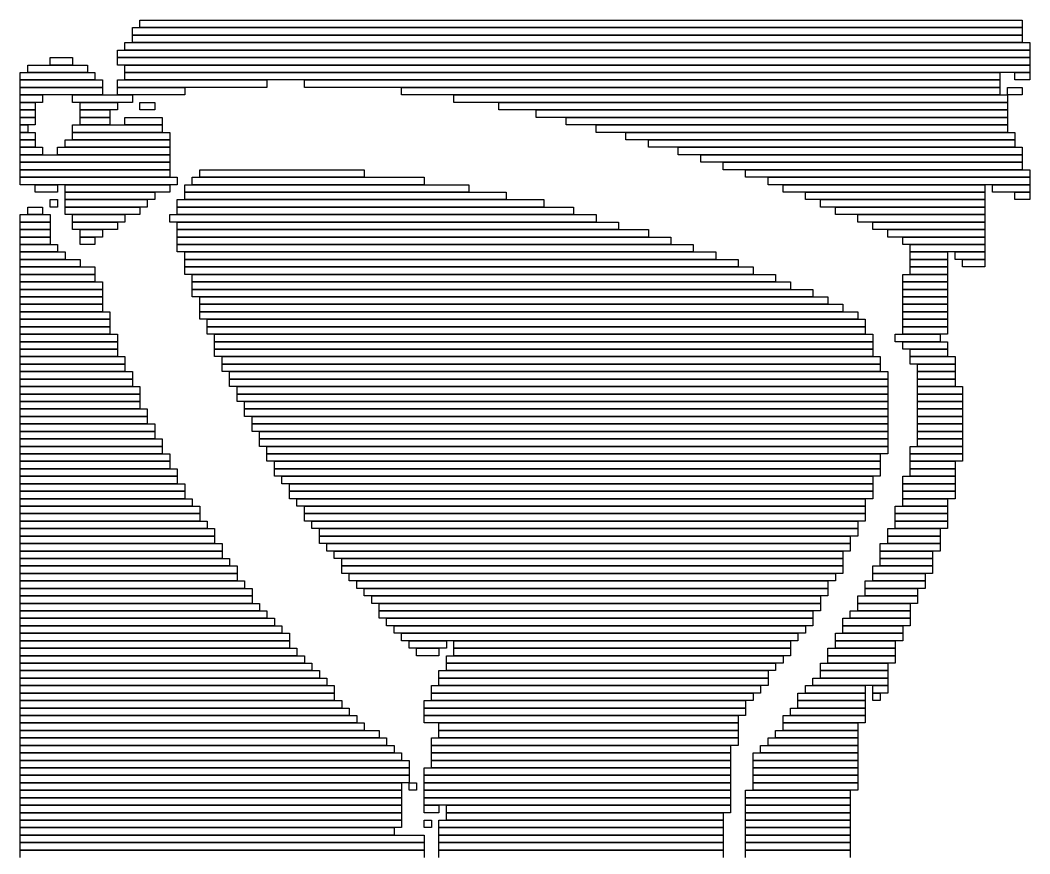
# Model space of a CAD drawing. Extents: x 440 to 575, y 411 to 633.
# Drawn here: x 440 to 575, y 521.5 to 633 of the extents above; entities that cross this region are included whole.
import ezdxf

# ---------------------------------------------------------------- set-up
doc = ezdxf.new("R2010")
doc.units = 0

msp = doc.modelspace()

# ---------------------------------------------------------------- linework, layer by layer
for p, q in [((455, 632), (574, 632)), ((455, 631), (455, 632)), ((456, 633), (574, 633)), ((456, 632), (456, 633)), ((574, 632), (456, 632)), ((574, 633), (574, 632)), ((574, 632), (574, 631)), ((574, 631), (455, 631)), ((455, 631), (574, 631)), ((455, 630), (455, 631)), ((574, 631), (574, 630)), ((454, 630), (575, 630)), ((454, 629), (454, 630)), ((574, 630), (455, 630)), ((575, 630), (575, 629)), ((444, 628), (447, 628)), ((444, 627), (444, 628)), ((447, 628), (447, 627)), ((453, 629), (575, 629)), ((453, 628), (453, 629)), ((575, 628), (453, 628)), ((453, 628), (575, 628)), ((453, 627), (453, 628)), ((575, 629), (454, 629)), ((575, 629), (575, 628)), ((575, 628), (575, 627)), ((441, 627), (449, 627)), ((441, 626), (441, 627)), ((447, 627), (444, 627)), ((449, 627), (449, 626)), ((575, 627), (453, 627)), ((454, 627), (575, 627)), ((454, 626), (454, 627)), ((575, 627), (575, 626)), ((440, 626), (450, 626)), ((440, 625), (440, 626)), ((449, 626), (441, 626)), ((450, 626), (450, 625)), ((575, 626), (454, 626)), ((454, 626), (571, 626)), ((454, 625), (454, 626)), ((571, 626), (571, 625)), ((573, 626), (575, 626)), ((573, 625), (573, 626)), ((575, 626), (575, 625)), ((450, 625), (440, 625)), ((440, 625), (451, 625)), ((440, 624), (440, 625)), ((451, 624), (440, 624)), ((440, 624), (451, 624)), ((440, 623), (440, 624)), ((451, 625), (451, 624)), ((451, 624), (451, 623)), ((453, 625), (473, 625)), ((453, 624), (453, 625)), ((473, 624), (453, 624)), ((453, 624), (462, 624)), ((453, 623), (453, 624)), ((571, 625), (454, 625)), ((462, 624), (462, 623)), ((473, 625), (473, 624)), ((478, 625), (571, 625)), ((478, 624), (478, 625)), ((571, 624), (478, 624)), ((491, 624), (571, 624)), ((491, 623), (491, 624)), ((571, 625), (571, 624)), ((571, 624), (571, 623)), ((572, 624), (574, 624)), ((572, 623), (572, 624)), ((575, 625), (573, 625)), ((574, 624), (574, 623)), ((451, 623), (440, 623)), ((440, 623), (443, 623)), ((440, 622), (440, 623)), ((443, 623), (443, 622)), ((447, 623), (455, 623)), ((447, 622), (447, 623)), ((462, 623), (453, 623)), ((455, 623), (455, 622)), ((571, 623), (491, 623)), ((498, 623), (572, 623)), ((498, 622), (498, 623)), ((574, 623), (572, 623)), ((572, 623), (572, 622)), ((443, 622), (440, 622)), ((440, 622), (442, 622)), ((440, 621), (440, 622)), ((442, 622), (442, 621)), ((455, 622), (447, 622)), ((448, 622), (453, 622)), ((448, 621), (448, 622)), ((453, 622), (453, 621)), ((456, 622), (458, 622)), ((456, 621), (456, 622)), ((458, 622), (458, 621)), ((572, 622), (498, 622)), ((504, 622), (572, 622)), ((504, 621), (504, 622)), ((572, 622), (572, 621)), ((442, 621), (440, 621)), ((440, 621), (442, 621)), ((440, 620), (440, 621)), ((442, 620), (440, 620)), ((440, 620), (442, 620)), ((440, 619), (440, 620)), ((442, 621), (442, 620)), ((442, 620), (442, 619)), ((453, 621), (448, 621)), ((448, 621), (452, 621)), ((448, 620), (448, 621)), ((452, 620), (448, 620)), ((448, 620), (452, 620)), ((448, 619), (448, 620)), ((452, 621), (452, 620)), ((452, 620), (452, 619)), ((454, 620), (459, 620)), ((454, 619), (454, 620)), ((458, 621), (456, 621)), ((459, 620), (459, 619)), ((572, 621), (504, 621)), ((509, 621), (572, 621)), ((509, 620), (509, 621)), ((572, 620), (509, 620)), ((513, 620), (572, 620)), ((513, 619), (513, 620)), ((572, 621), (572, 620)), ((572, 620), (572, 619)), ((442, 619), (440, 619)), ((440, 619), (441, 619)), ((440, 618), (440, 619)), ((441, 619), (441, 618)), ((447, 619), (459, 619)), ((447, 618), (447, 619)), ((452, 619), (448, 619)), ((459, 619), (454, 619)), ((459, 619), (459, 618)), ((572, 619), (513, 619)), ((517, 619), (572, 619)), ((517, 618), (517, 619)), ((572, 619), (572, 618)), ((441, 618), (440, 618)), ((440, 618), (442, 618)), ((440, 617), (440, 618)), ((442, 617), (440, 617)), ((440, 617), (442, 617)), ((440, 616), (440, 617)), ((442, 618), (442, 617)), ((442, 617), (442, 616)), ((446, 617), (460, 617)), ((446, 616), (446, 617)), ((459, 618), (447, 618)), ((447, 618), (460, 618)), ((447, 617), (447, 618)), ((460, 617), (447, 617)), ((460, 618), (460, 617)), ((460, 617), (460, 616)), ((572, 618), (517, 618)), ((521, 618), (573, 618)), ((521, 617), (521, 618)), ((573, 617), (521, 617)), ((524, 617), (573, 617)), ((524, 616), (524, 617)), ((573, 618), (573, 617)), ((573, 617), (573, 616)), ((442, 616), (440, 616)), ((440, 616), (443, 616)), ((440, 615), (440, 616)), ((443, 616), (443, 615)), ((445, 616), (460, 616)), ((445, 615), (445, 616)), ((460, 616), (446, 616)), ((460, 616), (460, 615)), ((573, 616), (524, 616)), ((528, 616), (574, 616)), ((528, 615), (528, 616)), ((574, 616), (574, 615)), ((443, 615), (440, 615)), ((440, 615), (460, 615)), ((440, 614), (440, 615)), ((460, 615), (445, 615)), ((460, 615), (460, 614)), ((574, 615), (528, 615)), ((531, 615), (574, 615)), ((531, 614), (531, 615)), ((574, 615), (574, 614)), ((460, 614), (440, 614)), ((440, 614), (460, 614)), ((440, 613), (440, 614)), ((460, 613), (440, 613)), ((440, 613), (460, 613)), ((440, 612), (440, 613)), ((460, 614), (460, 613)), ((460, 613), (460, 612)), ((464, 613), (486, 613)), ((464, 612), (464, 613)), ((486, 613), (486, 612)), ((574, 614), (531, 614)), ((534, 614), (574, 614)), ((534, 613), (534, 614)), ((574, 613), (534, 613)), ((537, 613), (575, 613)), ((537, 612), (537, 613)), ((574, 614), (574, 613)), ((575, 613), (575, 612)), ((460, 612), (440, 612)), ((440, 612), (461, 612)), ((440, 611), (440, 612)), ((461, 612), (461, 611)), ((463, 612), (494, 612)), ((463, 611), (463, 612)), ((486, 612), (464, 612)), ((494, 612), (494, 611)), ((575, 612), (537, 612)), ((540, 612), (575, 612)), ((540, 611), (540, 612)), ((575, 612), (575, 611)), ((461, 611), (440, 611)), ((442, 611), (445, 611)), ((442, 610), (442, 611)), ((445, 611), (445, 610)), ((446, 611), (460, 611)), ((446, 610), (446, 611)), ((460, 611), (460, 610)), ((462, 611), (500, 611)), ((462, 610), (462, 611)), ((494, 611), (463, 611)), ((500, 611), (500, 610)), ((575, 611), (540, 611)), ((542, 611), (569, 611)), ((542, 610), (542, 611)), ((569, 611), (569, 610)), ((570, 611), (575, 611)), ((570, 610), (570, 611)), ((575, 611), (575, 610)), ((445, 610), (442, 610)), ((444, 609), (445, 609)), ((444, 608), (444, 609)), ((445, 609), (445, 608)), ((460, 610), (446, 610)), ((446, 610), (458, 610)), ((446, 609), (446, 610)), ((458, 609), (446, 609)), ((446, 609), (457, 609)), ((446, 608), (446, 609)), ((457, 609), (457, 608)), ((458, 610), (458, 609)), ((461, 609), (510, 609)), ((461, 608), (461, 609)), ((500, 610), (462, 610)), ((462, 610), (505, 610)), ((462, 609), (462, 610)), ((505, 609), (462, 609)), ((505, 610), (505, 609)), ((510, 609), (510, 608)), ((569, 610), (542, 610)), ((545, 610), (569, 610)), ((545, 609), (545, 610)), ((569, 609), (545, 609)), ((547, 609), (569, 609)), ((547, 608), (547, 609)), ((569, 610), (569, 609)), ((569, 609), (569, 608)), ((575, 610), (570, 610)), ((573, 610), (575, 610)), ((573, 609), (573, 610)), ((575, 609), (573, 609)), ((575, 610), (575, 609)), ((441, 608), (443, 608)), ((441, 607), (441, 608)), ((443, 608), (443, 607)), ((445, 608), (444, 608)), ((457, 608), (446, 608)), ((446, 608), (456, 608)), ((446, 607), (446, 608)), ((456, 608), (456, 607)), ((510, 608), (461, 608)), ((461, 608), (514, 608)), ((461, 607), (461, 608)), ((514, 608), (514, 607)), ((569, 608), (547, 608)), ((549, 608), (569, 608)), ((549, 607), (549, 608)), ((569, 608), (569, 607)), ((440, 607), (444, 607)), ((440, 606), (440, 607)), ((443, 607), (441, 607)), ((444, 607), (444, 606)), ((456, 607), (446, 607)), ((447, 607), (454, 607)), ((447, 606), (447, 607)), ((454, 607), (454, 606)), ((460, 607), (517, 607)), ((460, 606), (460, 607)), ((514, 607), (461, 607)), ((517, 607), (517, 606)), ((569, 607), (549, 607)), ((552, 607), (569, 607)), ((552, 606), (552, 607)), ((569, 607), (569, 606)), ((444, 606), (440, 606)), ((440, 606), (444, 606)), ((440, 605), (440, 606)), ((444, 605), (440, 605)), ((440, 605), (444, 605)), ((440, 604), (440, 605)), ((444, 606), (444, 605)), ((444, 605), (444, 604)), ((454, 606), (447, 606)), ((447, 606), (453, 606)), ((447, 605), (447, 606)), ((453, 605), (447, 605)), ((448, 605), (451, 605)), ((448, 604), (448, 605)), ((451, 605), (451, 604)), ((453, 606), (453, 605)), ((517, 606), (460, 606)), ((461, 606), (520, 606)), ((461, 605), (461, 606)), ((520, 605), (461, 605)), ((461, 605), (524, 605)), ((461, 604), (461, 605)), ((520, 606), (520, 605)), ((524, 605), (524, 604)), ((569, 606), (552, 606)), ((554, 606), (569, 606)), ((554, 605), (554, 606)), ((569, 605), (554, 605)), ((556, 605), (569, 605)), ((556, 604), (556, 605)), ((569, 606), (569, 605)), ((569, 605), (569, 604)), ((444, 604), (440, 604)), ((440, 604), (444, 604)), ((440, 603), (440, 604)), ((444, 604), (444, 603)), ((451, 604), (448, 604)), ((448, 604), (450, 604)), ((448, 603), (448, 604)), ((450, 604), (450, 603)), ((524, 604), (461, 604)), ((461, 604), (527, 604)), ((461, 603), (461, 604)), ((527, 604), (527, 603)), ((569, 604), (556, 604)), ((558, 604), (569, 604)), ((558, 603), (558, 604)), ((569, 604), (569, 603)), ((444, 603), (440, 603)), ((440, 603), (445, 603)), ((440, 602), (440, 603)), ((445, 603), (445, 602)), ((450, 603), (448, 603)), ((527, 603), (461, 603)), ((461, 603), (530, 603)), ((461, 602), (461, 603)), ((530, 603), (530, 602)), ((569, 603), (558, 603)), ((559, 603), (569, 603)), ((559, 602), (559, 603)), ((569, 603), (569, 602)), ((445, 602), (440, 602)), ((440, 602), (446, 602)), ((440, 601), (440, 602)), ((446, 601), (440, 601)), ((440, 601), (448, 601)), ((440, 600), (440, 601)), ((446, 602), (446, 601)), ((448, 601), (448, 600)), ((530, 602), (461, 602)), ((462, 602), (533, 602)), ((462, 601), (462, 602)), ((533, 601), (462, 601)), ((462, 601), (536, 601)), ((462, 600), (462, 601)), ((533, 602), (533, 601)), ((536, 601), (536, 600)), ((569, 602), (559, 602)), ((559, 602), (564, 602)), ((559, 601), (559, 602)), ((564, 601), (559, 601)), ((559, 601), (564, 601)), ((559, 600), (559, 601)), ((564, 602), (564, 601)), ((564, 601), (564, 600)), ((565, 602), (569, 602)), ((565, 601), (565, 602)), ((569, 601), (565, 601)), ((566, 601), (569, 601)), ((566, 600), (566, 601)), ((569, 602), (569, 601)), ((569, 601), (569, 600)), ((448, 600), (440, 600)), ((440, 600), (450, 600)), ((440, 599), (440, 600)), ((450, 600), (450, 599)), ((536, 600), (462, 600)), ((462, 600), (538, 600)), ((462, 599), (462, 600)), ((538, 600), (538, 599)), ((564, 600), (559, 600)), ((559, 600), (564, 600)), ((559, 599), (559, 600)), ((564, 600), (564, 599)), ((569, 600), (566, 600)), ((450, 599), (440, 599)), ((440, 599), (450, 599)), ((440, 598), (440, 599)), ((450, 599), (450, 598)), ((538, 599), (462, 599)), ((463, 599), (541, 599)), ((463, 598), (463, 599)), ((541, 599), (541, 598)), ((558, 599), (564, 599)), ((558, 598), (558, 599)), ((564, 599), (559, 599)), ((564, 599), (564, 598)), ((450, 598), (440, 598)), ((440, 598), (451, 598)), ((440, 597), (440, 598)), ((451, 597), (440, 597)), ((440, 597), (451, 597)), ((440, 596), (440, 597)), ((451, 598), (451, 597)), ((451, 597), (451, 596)), ((541, 598), (463, 598)), ((463, 598), (543, 598)), ((463, 597), (463, 598)), ((543, 597), (463, 597)), ((463, 597), (546, 597)), ((463, 596), (463, 597)), ((543, 598), (543, 597)), ((546, 597), (546, 596)), ((564, 598), (558, 598)), ((558, 598), (564, 598)), ((558, 597), (558, 598)), ((564, 597), (558, 597)), ((558, 597), (564, 597)), ((558, 596), (558, 597)), ((564, 598), (564, 597)), ((564, 597), (564, 596)), ((451, 596), (440, 596)), ((440, 596), (451, 596)), ((440, 595), (440, 596)), ((451, 596), (451, 595)), ((546, 596), (463, 596)), ((464, 596), (548, 596)), ((464, 595), (464, 596)), ((548, 596), (548, 595)), ((564, 596), (558, 596)), ((558, 596), (564, 596)), ((558, 595), (558, 596)), ((564, 596), (564, 595)), ((451, 595), (440, 595)), ((440, 595), (451, 595)), ((440, 594), (440, 595)), ((451, 595), (451, 594)), ((548, 595), (464, 595)), ((464, 595), (550, 595)), ((464, 594), (464, 595)), ((550, 595), (550, 594)), ((564, 595), (558, 595)), ((558, 595), (564, 595)), ((558, 594), (558, 595)), ((564, 595), (564, 594)), ((451, 594), (440, 594)), ((440, 594), (452, 594)), ((440, 593), (440, 594)), ((452, 593), (440, 593)), ((440, 593), (452, 593)), ((440, 592), (440, 593)), ((452, 594), (452, 593)), ((452, 593), (452, 592)), ((550, 594), (464, 594)), ((464, 594), (552, 594)), ((464, 593), (464, 594)), ((552, 593), (464, 593)), ((465, 593), (553, 593)), ((465, 592), (465, 593)), ((552, 594), (552, 593)), ((553, 593), (553, 592)), ((564, 594), (558, 594)), ((558, 594), (564, 594)), ((558, 593), (558, 594)), ((564, 593), (558, 593)), ((558, 593), (564, 593)), ((558, 592), (558, 593)), ((564, 594), (564, 593)), ((564, 593), (564, 592)), ((452, 592), (440, 592)), ((440, 592), (452, 592)), ((440, 591), (440, 592)), ((452, 592), (452, 591)), ((553, 592), (465, 592)), ((465, 592), (553, 592)), ((465, 591), (465, 592)), ((553, 592), (553, 591)), ((564, 592), (558, 592)), ((558, 592), (564, 592)), ((558, 591), (558, 592)), ((564, 592), (564, 591)), ((452, 591), (440, 591)), ((440, 591), (453, 591)), ((440, 590), (440, 591)), ((453, 590), (440, 590)), ((440, 590), (453, 590)), ((440, 589), (440, 590)), ((453, 591), (453, 590)), ((453, 590), (453, 589)), ((553, 591), (465, 591)), ((466, 591), (554, 591)), ((466, 590), (466, 591)), ((554, 590), (466, 590)), ((466, 590), (554, 590)), ((466, 589), (466, 590)), ((554, 591), (554, 590)), ((554, 590), (554, 589)), ((557, 591), (563, 591)), ((557, 590), (557, 591)), ((563, 590), (557, 590)), ((564, 591), (558, 591)), ((558, 590), (564, 590)), ((558, 589), (558, 590)), ((563, 591), (563, 590)), ((564, 590), (564, 589)), ((453, 589), (440, 589)), ((440, 589), (453, 589)), ((440, 588), (440, 589)), ((453, 589), (453, 588)), ((554, 589), (466, 589)), ((466, 589), (554, 589)), ((466, 588), (466, 589)), ((554, 589), (554, 588)), ((564, 589), (558, 589)), ((559, 589), (564, 589)), ((559, 588), (559, 589)), ((564, 589), (564, 588)), ((453, 588), (440, 588)), ((440, 588), (454, 588)), ((440, 587), (440, 588)), ((454, 588), (454, 587)), ((554, 588), (466, 588)), ((467, 588), (555, 588)), ((467, 587), (467, 588)), ((555, 588), (555, 587)), ((564, 588), (559, 588)), ((559, 588), (565, 588)), ((559, 587), (559, 588)), ((565, 588), (565, 587)), ((454, 587), (440, 587)), ((440, 587), (454, 587)), ((440, 586), (440, 587)), ((454, 586), (440, 586)), ((440, 586), (455, 586)), ((440, 585), (440, 586)), ((454, 587), (454, 586)), ((455, 586), (455, 585)), ((555, 587), (467, 587)), ((467, 587), (555, 587)), ((467, 586), (467, 587)), ((555, 586), (467, 586)), ((468, 586), (556, 586)), ((468, 585), (468, 586)), ((555, 587), (555, 586)), ((556, 586), (556, 585)), ((565, 587), (559, 587)), ((560, 587), (565, 587)), ((560, 586), (560, 587)), ((565, 586), (560, 586)), ((560, 586), (565, 586)), ((560, 585), (560, 586)), ((565, 587), (565, 586)), ((565, 586), (565, 585)), ((455, 585), (440, 585)), ((440, 585), (455, 585)), ((440, 584), (440, 585)), ((455, 585), (455, 584)), ((556, 585), (468, 585)), ((468, 585), (556, 585)), ((468, 584), (468, 585)), ((556, 585), (556, 584)), ((565, 585), (560, 585)), ((560, 585), (565, 585)), ((560, 584), (560, 585)), ((565, 585), (565, 584)), ((455, 584), (440, 584)), ((440, 584), (456, 584)), ((440, 583), (440, 584)), ((456, 584), (456, 583)), ((556, 584), (468, 584)), ((469, 584), (556, 584)), ((469, 583), (469, 584)), ((556, 584), (556, 583)), ((565, 584), (560, 584)), ((560, 584), (566, 584)), ((560, 583), (560, 584)), ((566, 584), (566, 583)), ((456, 583), (440, 583)), ((440, 583), (456, 583)), ((440, 582), (440, 583)), ((456, 582), (440, 582)), ((440, 582), (456, 582)), ((440, 581), (440, 582)), ((456, 583), (456, 582)), ((456, 582), (456, 581)), ((556, 583), (469, 583)), ((469, 583), (556, 583)), ((469, 582), (469, 583)), ((556, 582), (469, 582)), ((470, 582), (556, 582)), ((470, 581), (470, 582)), ((556, 583), (556, 582)), ((556, 582), (556, 581)), ((566, 583), (560, 583)), ((560, 583), (566, 583)), ((560, 582), (560, 583)), ((566, 582), (560, 582)), ((560, 582), (566, 582)), ((560, 581), (560, 582)), ((566, 583), (566, 582)), ((566, 582), (566, 581)), ((456, 581), (440, 581)), ((440, 581), (457, 581)), ((440, 580), (440, 581)), ((457, 581), (457, 580)), ((556, 581), (470, 581)), ((470, 581), (556, 581)), ((470, 580), (470, 581)), ((556, 581), (556, 580)), ((566, 581), (560, 581)), ((560, 581), (566, 581)), ((560, 580), (560, 581)), ((566, 581), (566, 580)), ((457, 580), (440, 580)), ((440, 580), (457, 580)), ((440, 579), (440, 580)), ((457, 580), (457, 579)), ((556, 580), (470, 580)), ((471, 580), (556, 580)), ((471, 579), (471, 580)), ((556, 580), (556, 579)), ((566, 580), (560, 580)), ((560, 580), (566, 580)), ((560, 579), (560, 580)), ((566, 580), (566, 579)), ((457, 579), (440, 579)), ((440, 579), (458, 579)), ((440, 578), (440, 579)), ((458, 578), (440, 578)), ((440, 578), (458, 578)), ((440, 577), (440, 578)), ((458, 579), (458, 578)), ((458, 578), (458, 577)), ((556, 579), (471, 579)), ((471, 579), (556, 579)), ((471, 578), (471, 579)), ((556, 578), (471, 578)), ((472, 578), (556, 578)), ((472, 577), (472, 578)), ((556, 579), (556, 578)), ((556, 578), (556, 577)), ((566, 579), (560, 579)), ((560, 579), (566, 579)), ((560, 578), (560, 579)), ((566, 578), (560, 578)), ((560, 578), (566, 578)), ((560, 577), (560, 578)), ((566, 579), (566, 578)), ((566, 578), (566, 577)), ((458, 577), (440, 577)), ((440, 577), (459, 577)), ((440, 576), (440, 577)), ((459, 577), (459, 576)), ((556, 577), (472, 577)), ((472, 577), (556, 577)), ((472, 576), (472, 577)), ((556, 577), (556, 576)), ((566, 577), (560, 577)), ((560, 577), (566, 577)), ((560, 576), (560, 577)), ((566, 577), (566, 576)), ((459, 576), (440, 576)), ((440, 576), (459, 576)), ((440, 575), (440, 576)), ((459, 576), (459, 575)), ((556, 576), (472, 576)), ((473, 576), (556, 576)), ((473, 575), (473, 576)), ((556, 576), (556, 575)), ((559, 576), (566, 576)), ((559, 575), (559, 576)), ((566, 576), (560, 576)), ((566, 576), (566, 575)), ((459, 575), (440, 575)), ((440, 575), (460, 575)), ((440, 574), (440, 575)), ((460, 574), (440, 574)), ((440, 574), (460, 574)), ((440, 573), (440, 574)), ((460, 575), (460, 574)), ((460, 574), (460, 573)), ((556, 575), (473, 575)), ((473, 575), (555, 575)), ((473, 574), (473, 575)), ((555, 574), (473, 574)), ((474, 574), (555, 574)), ((474, 573), (474, 574)), ((555, 575), (555, 574)), ((555, 574), (555, 573)), ((566, 575), (559, 575)), ((559, 575), (566, 575)), ((559, 574), (559, 575)), ((566, 574), (559, 574)), ((559, 574), (565, 574)), ((559, 573), (559, 574)), ((565, 574), (565, 573)), ((566, 575), (566, 574)), ((460, 573), (440, 573)), ((440, 573), (461, 573)), ((440, 572), (440, 573)), ((461, 573), (461, 572)), ((555, 573), (474, 573)), ((474, 573), (555, 573)), ((474, 572), (474, 573)), ((555, 573), (555, 572)), ((565, 573), (559, 573)), ((559, 573), (565, 573)), ((559, 572), (559, 573)), ((565, 573), (565, 572)), ((461, 572), (440, 572)), ((440, 572), (461, 572)), ((440, 571), (440, 572)), ((461, 572), (461, 571)), ((555, 572), (474, 572)), ((475, 572), (554, 572)), ((475, 571), (475, 572)), ((554, 572), (554, 571)), ((558, 572), (565, 572)), ((558, 571), (558, 572)), ((565, 572), (559, 572)), ((565, 572), (565, 571)), ((461, 571), (440, 571)), ((440, 571), (462, 571)), ((440, 570), (440, 571)), ((462, 570), (440, 570)), ((440, 570), (462, 570)), ((440, 569), (440, 570)), ((462, 571), (462, 570)), ((462, 570), (462, 569)), ((554, 571), (475, 571)), ((476, 571), (554, 571)), ((476, 570), (476, 571)), ((554, 570), (476, 570)), ((476, 570), (554, 570)), ((476, 569), (476, 570)), ((554, 571), (554, 570)), ((554, 570), (554, 569)), ((565, 571), (558, 571)), ((558, 571), (565, 571)), ((558, 570), (558, 571)), ((565, 570), (558, 570)), ((558, 570), (565, 570)), ((558, 569), (558, 570)), ((565, 571), (565, 570)), ((565, 570), (565, 569)), ((462, 569), (440, 569)), ((440, 569), (463, 569)), ((440, 568), (440, 569)), ((463, 569), (463, 568)), ((554, 569), (476, 569)), ((477, 569), (553, 569)), ((477, 568), (477, 569)), ((553, 569), (553, 568)), ((565, 569), (558, 569)), ((558, 569), (564, 569)), ((558, 568), (558, 569)), ((564, 569), (564, 568)), ((463, 568), (440, 568)), ((440, 568), (464, 568)), ((440, 567), (440, 568)), ((464, 567), (440, 567)), ((440, 567), (464, 567)), ((440, 566), (440, 567)), ((464, 568), (464, 567)), ((464, 567), (464, 566)), ((553, 568), (477, 568)), ((478, 568), (553, 568)), ((478, 567), (478, 568)), ((553, 567), (478, 567)), ((478, 567), (553, 567)), ((478, 566), (478, 567)), ((553, 568), (553, 567)), ((553, 567), (553, 566)), ((557, 568), (564, 568)), ((557, 567), (557, 568)), ((564, 567), (557, 567)), ((557, 567), (564, 567)), ((557, 566), (557, 567)), ((564, 568), (558, 568)), ((564, 568), (564, 567)), ((564, 567), (564, 566)), ((464, 566), (440, 566)), ((440, 566), (465, 566)), ((440, 565), (440, 566)), ((465, 566), (465, 565)), ((553, 566), (478, 566)), ((479, 566), (552, 566)), ((479, 565), (479, 566)), ((552, 566), (552, 565)), ((564, 566), (557, 566)), ((557, 566), (564, 566)), ((557, 565), (557, 566)), ((564, 566), (564, 565)), ((465, 565), (440, 565)), ((440, 565), (466, 565)), ((440, 564), (440, 565)), ((466, 565), (466, 564)), ((552, 565), (479, 565)), ((480, 565), (552, 565)), ((480, 564), (480, 565)), ((552, 565), (552, 564)), ((556, 565), (563, 565)), ((556, 564), (556, 565)), ((564, 565), (557, 565)), ((563, 565), (563, 564)), ((466, 564), (440, 564)), ((440, 564), (466, 564)), ((440, 563), (440, 564)), ((466, 563), (440, 563)), ((440, 563), (467, 563)), ((440, 562), (440, 563)), ((466, 564), (466, 563)), ((467, 563), (467, 562)), ((552, 564), (480, 564)), ((480, 564), (551, 564)), ((480, 563), (480, 564)), ((551, 563), (480, 563)), ((481, 563), (551, 563)), ((481, 562), (481, 563)), ((551, 564), (551, 563)), ((551, 563), (551, 562)), ((555, 563), (563, 563)), ((555, 562), (555, 563)), ((563, 564), (556, 564)), ((556, 564), (563, 564)), ((556, 563), (556, 564)), ((563, 563), (556, 563)), ((563, 564), (563, 563)), ((563, 563), (563, 562)), ((467, 562), (440, 562)), ((440, 562), (467, 562)), ((440, 561), (440, 562)), ((467, 562), (467, 561)), ((551, 562), (481, 562)), ((482, 562), (550, 562)), ((482, 561), (482, 562)), ((550, 562), (550, 561)), ((563, 562), (555, 562)), ((555, 562), (562, 562)), ((555, 561), (555, 562)), ((562, 562), (562, 561)), ((467, 561), (440, 561)), ((440, 561), (468, 561)), ((440, 560), (440, 561)), ((468, 561), (468, 560)), ((550, 561), (482, 561)), ((483, 561), (550, 561)), ((483, 560), (483, 561)), ((550, 561), (550, 560)), ((562, 561), (555, 561)), ((555, 561), (562, 561)), ((555, 560), (555, 561)), ((562, 561), (562, 560)), ((468, 560), (440, 560)), ((440, 560), (469, 560)), ((440, 559), (440, 560)), ((469, 559), (440, 559)), ((440, 559), (469, 559)), ((440, 558), (440, 559)), ((469, 560), (469, 559)), ((469, 559), (469, 558)), ((550, 560), (483, 560)), ((483, 560), (550, 560)), ((483, 559), (483, 560)), ((550, 559), (483, 559)), ((484, 559), (549, 559)), ((484, 558), (484, 559)), ((549, 559), (549, 558)), ((550, 560), (550, 559)), ((554, 560), (562, 560)), ((554, 559), (554, 560)), ((562, 559), (554, 559)), ((554, 559), (561, 559)), ((554, 558), (554, 559)), ((562, 560), (555, 560)), ((561, 559), (561, 558)), ((562, 560), (562, 559)), ((469, 558), (440, 558)), ((440, 558), (470, 558)), ((440, 557), (440, 558)), ((470, 558), (470, 557)), ((549, 558), (484, 558)), ((485, 558), (548, 558)), ((485, 557), (485, 558)), ((548, 558), (548, 557)), ((553, 558), (561, 558)), ((553, 557), (553, 558)), ((561, 558), (554, 558)), ((561, 558), (561, 557)), ((470, 557), (440, 557)), ((440, 557), (471, 557)), ((440, 556), (440, 557)), ((471, 557), (471, 556)), ((548, 557), (485, 557)), ((486, 557), (548, 557)), ((486, 556), (486, 557)), ((548, 557), (548, 556)), ((561, 557), (553, 557)), ((553, 557), (560, 557)), ((553, 556), (553, 557)), ((560, 557), (560, 556)), ((471, 556), (440, 556)), ((440, 556), (471, 556)), ((440, 555), (440, 556)), ((471, 555), (440, 555)), ((440, 555), (472, 555)), ((440, 554), (440, 555)), ((471, 556), (471, 555)), ((472, 555), (472, 554)), ((548, 556), (486, 556)), ((487, 556), (547, 556)), ((487, 555), (487, 556)), ((547, 555), (487, 555)), ((488, 555), (547, 555)), ((488, 554), (488, 555)), ((547, 556), (547, 555)), ((547, 555), (547, 554)), ((552, 556), (560, 556)), ((552, 555), (552, 556)), ((560, 555), (552, 555)), ((552, 555), (559, 555)), ((552, 554), (552, 555)), ((560, 556), (553, 556)), ((559, 555), (559, 554)), ((560, 556), (560, 555)), ((472, 554), (440, 554)), ((440, 554), (473, 554)), ((440, 553), (440, 554)), ((473, 554), (473, 553)), ((547, 554), (488, 554)), ((488, 554), (546, 554)), ((488, 553), (488, 554)), ((546, 554), (546, 553)), ((551, 554), (559, 554)), ((551, 553), (551, 554)), ((559, 554), (552, 554)), ((559, 554), (559, 553)), ((473, 553), (440, 553)), ((440, 553), (474, 553)), ((440, 552), (440, 553)), ((474, 553), (474, 552)), ((546, 553), (488, 553)), ((489, 553), (546, 553)), ((489, 552), (489, 553)), ((546, 553), (546, 552)), ((550, 553), (559, 553)), ((550, 552), (550, 553)), ((559, 553), (551, 553)), ((559, 553), (559, 552)), ((474, 552), (440, 552)), ((440, 552), (475, 552)), ((440, 551), (440, 552)), ((475, 551), (440, 551)), ((440, 551), (476, 551)), ((440, 550), (440, 551)), ((475, 552), (475, 551)), ((476, 551), (476, 550)), ((546, 552), (489, 552)), ((490, 552), (545, 552)), ((490, 551), (490, 552)), ((545, 551), (490, 551)), ((491, 551), (544, 551)), ((491, 550), (491, 551)), ((544, 551), (544, 550)), ((545, 552), (545, 551)), ((549, 551), (558, 551)), ((549, 550), (549, 551)), ((559, 552), (550, 552)), ((550, 552), (558, 552)), ((550, 551), (550, 552)), ((558, 551), (550, 551)), ((558, 552), (558, 551)), ((558, 551), (558, 550)), ((476, 550), (440, 550)), ((440, 550), (476, 550)), ((440, 549), (440, 550)), ((476, 550), (476, 549)), ((544, 550), (491, 550)), ((492, 550), (497, 550)), ((492, 549), (492, 550)), ((497, 550), (497, 549)), ((498, 550), (543, 550)), ((498, 549), (498, 550)), ((543, 550), (543, 549)), ((558, 550), (549, 550)), ((549, 550), (557, 550)), ((549, 549), (549, 550)), ((557, 550), (557, 549)), ((476, 549), (440, 549)), ((440, 549), (477, 549)), ((440, 548), (440, 549)), ((477, 549), (477, 548)), ((497, 549), (492, 549)), ((493, 549), (496, 549)), ((493, 548), (493, 549)), ((496, 549), (496, 548)), ((543, 549), (498, 549)), ((498, 549), (543, 549)), ((498, 548), (498, 549)), ((543, 549), (543, 548)), ((548, 549), (557, 549)), ((548, 548), (548, 549)), ((557, 549), (549, 549)), ((557, 549), (557, 548)), ((477, 548), (440, 548)), ((440, 548), (478, 548)), ((440, 547), (440, 548)), ((478, 547), (440, 547)), ((440, 547), (479, 547)), ((440, 546), (440, 547)), ((478, 548), (478, 547)), ((479, 547), (479, 546)), ((496, 548), (493, 548)), ((497, 548), (542, 548)), ((497, 547), (497, 548)), ((542, 547), (497, 547)), ((497, 547), (541, 547)), ((497, 546), (497, 547)), ((543, 548), (498, 548)), ((541, 547), (541, 546)), ((542, 548), (542, 547)), ((547, 547), (556, 547)), ((547, 546), (547, 547)), ((557, 548), (548, 548)), ((548, 548), (557, 548)), ((548, 547), (548, 548)), ((557, 547), (548, 547)), ((556, 547), (556, 546)), ((557, 548), (557, 547)), ((479, 546), (440, 546)), ((440, 546), (480, 546)), ((440, 545), (440, 546)), ((480, 546), (480, 545)), ((496, 546), (540, 546)), ((496, 545), (496, 546)), ((541, 546), (497, 546)), ((540, 546), (540, 545)), ((556, 546), (547, 546)), ((547, 546), (556, 546)), ((547, 545), (547, 546)), ((556, 546), (556, 545)), ((480, 545), (440, 545)), ((440, 545), (481, 545)), ((440, 544), (440, 545)), ((481, 545), (481, 544)), ((540, 545), (496, 545)), ((496, 545), (540, 545)), ((496, 544), (496, 545)), ((540, 545), (540, 544)), ((546, 545), (556, 545)), ((546, 544), (546, 545)), ((556, 545), (547, 545)), ((556, 545), (556, 544)), ((481, 544), (440, 544)), ((440, 544), (482, 544)), ((440, 543), (440, 544)), ((482, 543), (440, 543)), ((440, 543), (482, 543)), ((440, 542), (440, 543)), ((482, 544), (482, 543)), ((482, 543), (482, 542)), ((495, 544), (539, 544)), ((495, 543), (495, 544)), ((539, 543), (495, 543)), ((495, 543), (538, 543)), ((495, 542), (495, 543)), ((540, 544), (496, 544)), ((538, 543), (538, 542)), ((539, 544), (539, 543)), ((544, 543), (553, 543)), ((544, 542), (544, 543)), ((545, 544), (553, 544)), ((545, 543), (545, 544)), ((553, 543), (545, 543)), ((556, 544), (546, 544)), ((553, 544), (553, 543)), ((553, 543), (553, 542)), ((554, 544), (556, 544)), ((554, 543), (554, 544)), ((556, 543), (554, 543)), ((554, 543), (555, 543)), ((554, 542), (554, 543)), ((555, 543), (555, 542)), ((556, 544), (556, 543)), ((482, 542), (440, 542)), ((440, 542), (483, 542)), ((440, 541), (440, 542)), ((483, 542), (483, 541)), ((494, 542), (537, 542)), ((494, 541), (494, 542)), ((538, 542), (495, 542)), ((537, 542), (537, 541)), ((553, 542), (544, 542)), ((544, 542), (553, 542)), ((544, 541), (544, 542)), ((553, 542), (553, 541)), ((555, 542), (554, 542)), ((483, 541), (440, 541)), ((440, 541), (484, 541)), ((440, 540), (440, 541)), ((484, 540), (440, 540)), ((440, 540), (485, 540)), ((440, 539), (440, 540)), ((484, 541), (484, 540)), ((485, 540), (485, 539)), ((537, 541), (494, 541)), ((494, 541), (537, 541)), ((494, 540), (494, 541)), ((537, 540), (494, 540)), ((494, 540), (536, 540)), ((494, 539), (494, 540)), ((536, 540), (536, 539)), ((537, 541), (537, 540)), ((542, 540), (553, 540)), ((542, 539), (542, 540)), ((543, 541), (553, 541)), ((543, 540), (543, 541)), ((553, 540), (543, 540)), ((553, 541), (544, 541)), ((553, 541), (553, 540)), ((553, 540), (553, 539)), ((485, 539), (440, 539)), ((440, 539), (486, 539)), ((440, 538), (440, 539)), ((486, 539), (486, 538)), ((536, 539), (494, 539)), ((496, 539), (536, 539)), ((496, 538), (496, 539)), ((536, 539), (536, 538)), ((553, 539), (542, 539)), ((542, 539), (552, 539)), ((542, 538), (542, 539)), ((552, 539), (552, 538)), ((486, 538), (440, 538)), ((440, 538), (488, 538)), ((440, 537), (440, 538)), ((488, 538), (488, 537)), ((536, 538), (496, 538)), ((496, 538), (536, 538)), ((496, 537), (496, 538)), ((536, 538), (536, 537)), ((541, 538), (552, 538)), ((541, 537), (541, 538)), ((552, 538), (542, 538)), ((552, 538), (552, 537)), ((488, 537), (440, 537)), ((440, 537), (489, 537)), ((440, 536), (440, 537)), ((489, 536), (440, 536)), ((440, 536), (490, 536)), ((440, 535), (440, 536)), ((489, 537), (489, 536)), ((490, 536), (490, 535)), ((495, 537), (536, 537)), ((495, 536), (495, 537)), ((536, 536), (495, 536)), ((495, 536), (535, 536)), ((495, 535), (495, 536)), ((536, 537), (496, 537)), ((535, 536), (535, 535)), ((536, 537), (536, 536)), ((539, 536), (552, 536)), ((539, 535), (539, 536)), ((540, 537), (552, 537)), ((540, 536), (540, 537)), ((552, 536), (540, 536)), ((552, 537), (541, 537)), ((552, 537), (552, 536)), ((552, 536), (552, 535)), ((490, 535), (440, 535)), ((440, 535), (491, 535)), ((440, 534), (440, 535)), ((491, 535), (491, 534)), ((535, 535), (495, 535)), ((495, 535), (535, 535)), ((495, 534), (495, 535)), ((535, 535), (535, 534)), ((538, 535), (552, 535)), ((538, 534), (538, 535)), ((552, 535), (539, 535)), ((552, 535), (552, 534)), ((491, 534), (440, 534)), ((440, 534), (492, 534)), ((440, 533), (440, 534)), ((492, 534), (492, 533)), ((535, 534), (495, 534)), ((495, 534), (535, 534)), ((495, 533), (495, 534)), ((535, 534), (535, 533)), ((552, 534), (538, 534)), ((538, 534), (552, 534)), ((538, 533), (538, 534)), ((552, 534), (552, 533)), ((492, 533), (440, 533)), ((440, 533), (492, 533)), ((440, 532), (440, 533)), ((492, 532), (440, 532)), ((440, 532), (492, 532)), ((440, 531), (440, 532)), ((492, 533), (492, 532)), ((492, 532), (492, 531)), ((494, 533), (535, 533)), ((494, 532), (494, 533)), ((535, 532), (494, 532)), ((494, 532), (535, 532)), ((494, 531), (494, 532)), ((535, 533), (495, 533)), ((535, 533), (535, 532)), ((535, 532), (535, 531)), ((552, 533), (538, 533)), ((538, 533), (552, 533)), ((538, 532), (538, 533)), ((552, 532), (538, 532)), ((538, 532), (552, 532)), ((538, 531), (538, 532)), ((552, 533), (552, 532)), ((552, 532), (552, 531)), ((492, 531), (440, 531)), ((440, 531), (491, 531)), ((440, 530), (440, 531)), ((491, 531), (491, 530)), ((492, 531), (493, 531)), ((492, 530), (492, 531)), ((493, 531), (493, 530)), ((535, 531), (494, 531)), ((494, 531), (535, 531)), ((494, 530), (494, 531)), ((535, 531), (535, 530)), ((552, 531), (538, 531)), ((538, 531), (552, 531)), ((538, 530), (538, 531)), ((552, 531), (552, 530)), ((491, 530), (440, 530)), ((440, 530), (491, 530)), ((440, 529), (440, 530)), ((491, 530), (491, 529)), ((493, 530), (492, 530)), ((535, 530), (494, 530)), ((494, 530), (535, 530)), ((494, 529), (494, 530)), ((535, 530), (535, 529)), ((537, 530), (551, 530)), ((537, 529), (537, 530)), ((552, 530), (538, 530)), ((551, 530), (551, 529)), ((491, 529), (440, 529)), ((440, 529), (491, 529)), ((440, 528), (440, 529)), ((491, 528), (440, 528)), ((440, 528), (491, 528)), ((440, 527), (440, 528)), ((491, 529), (491, 528)), ((491, 528), (491, 527)), ((535, 529), (494, 529)), ((494, 529), (535, 529)), ((494, 528), (494, 529)), ((535, 528), (494, 528)), ((494, 528), (496, 528)), ((494, 527), (494, 528)), ((496, 528), (496, 527)), ((497, 528), (535, 528)), ((497, 527), (497, 528)), ((535, 529), (535, 528)), ((535, 528), (535, 527)), ((551, 529), (537, 529)), ((537, 529), (551, 529)), ((537, 528), (537, 529)), ((551, 528), (537, 528)), ((537, 528), (551, 528)), ((537, 527), (537, 528)), ((551, 529), (551, 528)), ((551, 528), (551, 527)), ((491, 527), (440, 527)), ((440, 527), (491, 527)), ((440, 526), (440, 527)), ((491, 527), (491, 526)), ((496, 527), (494, 527)), ((535, 527), (497, 527)), ((497, 527), (534, 527)), ((497, 526), (497, 527)), ((534, 527), (534, 526)), ((551, 527), (537, 527)), ((537, 527), (551, 527)), ((537, 526), (537, 527)), ((551, 527), (551, 526)), ((491, 526), (440, 526)), ((440, 526), (491, 526)), ((440, 525), (440, 526)), ((491, 526), (491, 525)), ((494, 526), (495, 526)), ((494, 525), (494, 526)), ((495, 526), (495, 525)), ((496, 526), (534, 526)), ((496, 525), (496, 526)), ((534, 526), (497, 526)), ((534, 526), (534, 525)), ((551, 526), (537, 526)), ((537, 526), (551, 526)), ((537, 525), (537, 526)), ((551, 526), (551, 525)), ((491, 525), (440, 525)), ((440, 525), (490, 525)), ((440, 524), (440, 525)), ((490, 524), (440, 524)), ((440, 524), (494, 524)), ((440, 523), (440, 524)), ((490, 525), (490, 524)), ((495, 525), (494, 525)), ((494, 524), (494, 523)), ((534, 525), (496, 525)), ((496, 525), (534, 525)), ((496, 524), (496, 525)), ((534, 524), (496, 524)), ((496, 524), (534, 524)), ((496, 523), (496, 524)), ((534, 525), (534, 524)), ((534, 524), (534, 523)), ((551, 525), (537, 525)), ((537, 525), (551, 525)), ((537, 524), (537, 525)), ((551, 524), (537, 524)), ((537, 524), (551, 524)), ((537, 523), (537, 524)), ((551, 525), (551, 524)), ((551, 524), (551, 523)), ((494, 523), (440, 523)), ((440, 523), (494, 523)), ((440, 522), (440, 523)), ((494, 523), (494, 522)), ((534, 523), (496, 523)), ((496, 523), (534, 523)), ((496, 522), (496, 523)), ((534, 523), (534, 522)), ((551, 523), (537, 523)), ((537, 523), (551, 523)), ((537, 522), (537, 523)), ((551, 523), (551, 522)), ((494, 522), (440, 522)), ((440, 522), (494, 522)), ((440, 521), (440, 522)), ((494, 522), (494, 521)), ((534, 522), (496, 522)), ((496, 522), (534, 522)), ((496, 521), (496, 522)), ((534, 522), (534, 521)), ((551, 522), (537, 522)), ((537, 522), (551, 522)), ((537, 521), (537, 522)), ((551, 522), (551, 521))]:
    msp.add_line(p, q)

doc.saveas('drawing.dxf')
